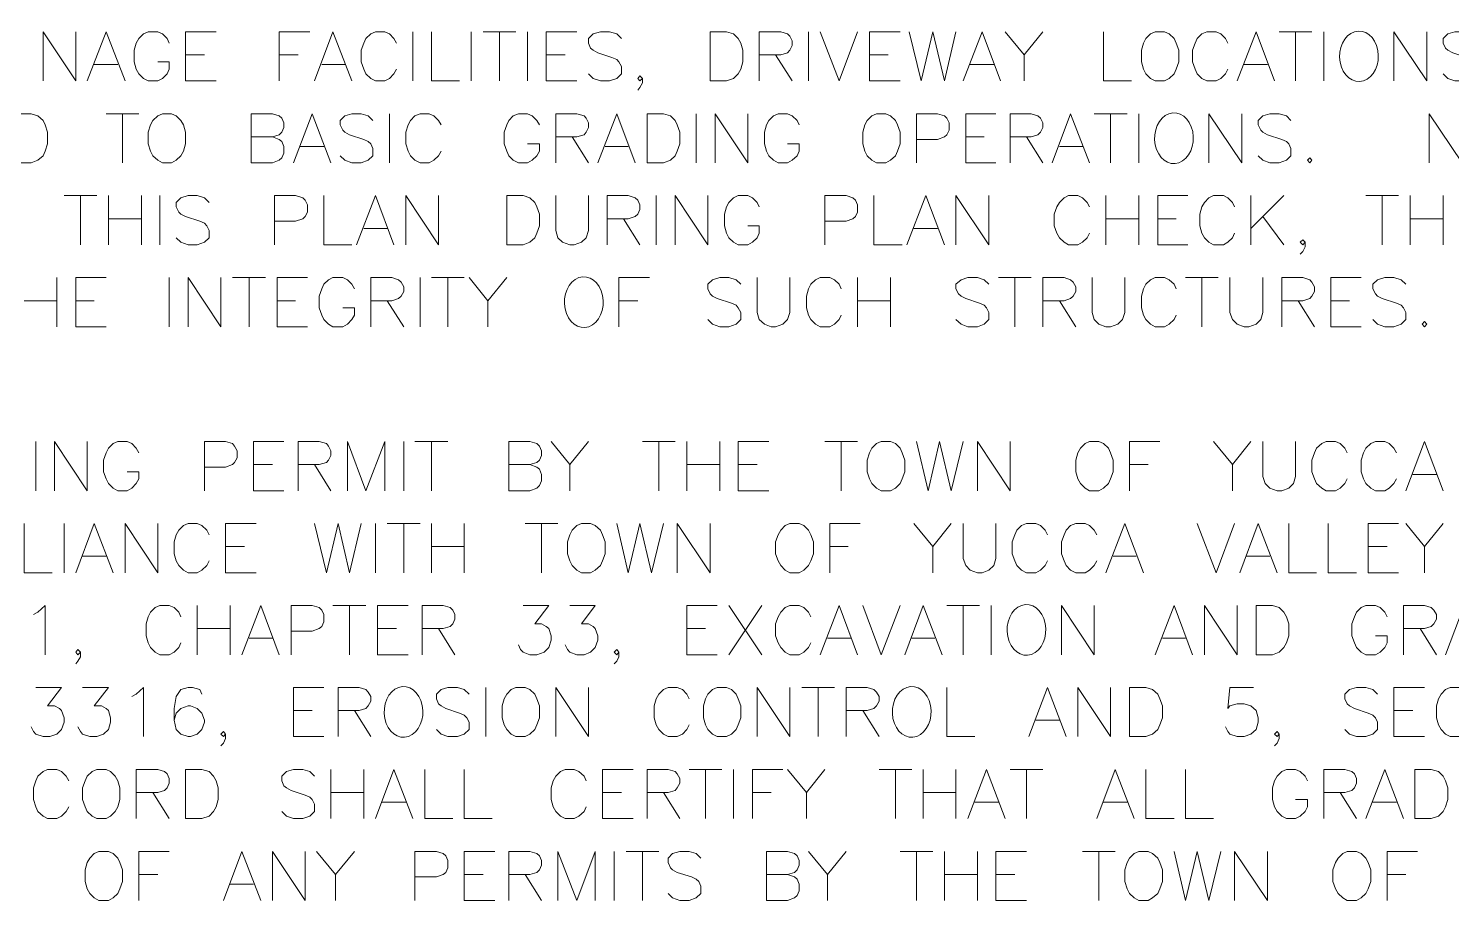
# Model space of a CAD drawing. Header units: millimetres. Extents: x -419 to 20046, y -14642 to 2638.
# Drawn here: x 29.864 to 32.18, y 5.61 to 7.028 of the extents above; entities that cross this region are included whole.
import ezdxf

# ---------------------------------------------------------------- set-up
doc = ezdxf.new("R2010")
doc.units = ezdxf.units.MM
doc.layers.add('PDF11_----TX03', color=7, linetype='Continuous')

msp = doc.modelspace()

# ---------------------------------------------------------------- linework, layer by layer
at = {"layer": 'PDF11_----TX03', "lineweight": 20}
for points in [[(29.8882, 6.9431), (29.8882, 7.0231), (29.9416, 6.9431), (29.9416, 7.0231)], [(29.9599, 6.9431), (29.9907, 7.0231), (30.0216, 6.9431)], [(30.0932, 7.0047), (30.0899, 7.0122), (30.0824, 7.0197), (30.0749, 7.0231), (30.0591, 7.0231), (30.0516, 7.0197), (30.0441, 7.0122), (30.0399, 7.0047), (30.0366, 6.9931), (30.0366, 6.9739), (30.0399, 6.9622), (30.0441, 6.9547), (30.0516, 6.9472), (30.0591, 6.9431), (30.0749, 6.9431), (30.0824, 6.9472), (30.0899, 6.9547), (30.0932, 6.9622), (30.0932, 6.9739), (30.0749, 6.9739)], [(30.1699, 6.9431), (30.1199, 6.9431), (30.1199, 7.0231), (30.1699, 7.0231)], [(30.2724, 6.9431), (30.2724, 7.0231), (30.3224, 7.0231)], [(30.3299, 6.9431), (30.3599, 7.0231), (30.3908, 6.9431)], [(30.4633, 7.0047), (30.4591, 7.0122), (30.4516, 7.0197), (30.4441, 7.0231), (30.4291, 7.0231), (30.4216, 7.0197), (30.4133, 7.0122), (30.4099, 7.0047), (30.4058, 6.9931), (30.4058, 6.9739), (30.4099, 6.9622), (30.4133, 6.9547), (30.4216, 6.9472), (30.4291, 6.9431), (30.4441, 6.9431), (30.4516, 6.9472), (30.4591, 6.9547), (30.4633, 6.9622)], [(30.4899, 7.0231), (30.4899, 6.9431)], [(30.5199, 7.0231), (30.5199, 6.9431), (30.5658, 6.9431)], [(30.5849, 7.0231), (30.5849, 6.9431)], [(30.6041, 7.0231), (30.6575, 7.0231)], [(30.6308, 7.0231), (30.6308, 6.9431)], [(30.6766, 7.0231), (30.6766, 6.9431)], [(30.7566, 6.9431), (30.7066, 6.9431), (30.7066, 7.0231), (30.7566, 7.0231)], [(30.8291, 7.0122), (30.8216, 7.0197), (30.81, 7.0231), (30.795, 7.0231), (30.7833, 7.0197), (30.7758, 7.0122), (30.7758, 7.0047), (30.7791, 6.9964), (30.7833, 6.9931), (30.7908, 6.9889), (30.8133, 6.9814), (30.8216, 6.9781), (30.825, 6.9739), (30.8291, 6.9664), (30.8291, 6.9547), (30.8216, 6.9472), (30.81, 6.9431), (30.795, 6.9431), (30.7833, 6.9472), (30.7758, 6.9547)], [(31.0533, 6.9431), (31.0533, 7.0231), (31.0883, 7.0231), (31.0992, 7.0197), (31.1033, 7.0156), (31.1067, 7.0081), (31.1067, 7.0006), (31.1033, 6.9931), (31.0992, 6.9889), (31.0883, 6.9856), (31.0533, 6.9856)], [(31.1333, 7.0231), (31.1333, 6.9431)], [(31.1525, 7.0231), (31.1833, 6.9431), (31.2133, 7.0231)], [(31.2825, 6.9431), (31.2325, 6.9431), (31.2325, 7.0231), (31.2825, 7.0231)], [(31.2975, 7.0231), (31.3167, 6.9431), (31.3358, 7.0231), (31.355, 6.9431), (31.3733, 7.0231)], [(31.385, 6.9431), (31.4158, 7.0231), (31.4458, 6.9431)], [(31.4533, 7.0231), (31.4842, 6.9856), (31.4842, 6.9431)], [(31.515, 7.0231), (31.4842, 6.9856)], [(31.6134, 7.0231), (31.6134, 6.9431), (31.6592, 6.9431)], [(31.8159, 7.0047), (31.8117, 7.0122), (31.8042, 7.0197), (31.7967, 7.0231), (31.7817, 7.0231), (31.7734, 7.0197), (31.7659, 7.0122), (31.7625, 7.0047), (31.7584, 6.9931), (31.7584, 6.9739), (31.7625, 6.9622), (31.7659, 6.9547), (31.7734, 6.9472), (31.7817, 6.9431), (31.7967, 6.9431), (31.8042, 6.9472), (31.8117, 6.9547), (31.8159, 6.9622)], [(31.8309, 6.9431), (31.8617, 7.0231), (31.8917, 6.9431)], [(31.8992, 7.0231), (31.9526, 7.0231)], [(31.9259, 7.0231), (31.9259, 6.9431)], [(31.9717, 7.0231), (31.9717, 6.9431)], [(32.0859, 6.9431), (32.0859, 7.0231), (32.1392, 6.9431), (32.1392, 7.0231)], [(32.2192, 7.0122), (32.2117, 7.0197), (32.2001, 7.0231), (32.1851, 7.0231), (32.1734, 7.0197), (32.1659, 7.0122), (32.1659, 7.0047), (32.1701, 6.9964), (32.1734, 6.9931), (32.1817, 6.9889), (32.2042, 6.9814), (32.2117, 6.9781), (32.2159, 6.9739), (32.2192, 6.9664), (32.2192, 6.9547), (32.2117, 6.9472), (32.2001, 6.9431), (32.1851, 6.9431), (32.1734, 6.9472), (32.1659, 6.9547)], [(29.9716, 6.9697), (30.0099, 6.9697)], [(30.1199, 6.9856), (30.1507, 6.9856)], [(30.2724, 6.9856), (30.3033, 6.9856)], [(30.3416, 6.9697), (30.3791, 6.9697)], [(30.7066, 6.9856), (30.7375, 6.9856)], [(31.08, 6.9856), (31.1067, 6.9431)], [(31.2325, 6.9856), (31.2633, 6.9856)], [(31.3967, 6.9697), (31.435, 6.9697)], [(31.8425, 6.9697), (31.8801, 6.9697)], [(30.8633, 6.9472), (30.8591, 6.9431), (30.8558, 6.9472), (30.8591, 6.9514), (30.8633, 6.9472), (30.8633, 6.9397), (30.8591, 6.9322), (30.8558, 6.9281)], [(29.9907, 6.8897), (30.0441, 6.8897)], [(30.0174, 6.8897), (30.0174, 6.8097)], [(30.2616, 6.8522), (30.2724, 6.848), (30.2766, 6.8447), (30.2799, 6.8364), (30.2799, 6.8255), (30.2766, 6.818), (30.2724, 6.8139), (30.2616, 6.8097), (30.2266, 6.8097), (30.2266, 6.8897), (30.2616, 6.8897), (30.2724, 6.8864), (30.2766, 6.8822), (30.2799, 6.8747), (30.2799, 6.8672), (30.2766, 6.8597), (30.2724, 6.8555), (30.2616, 6.8522), (30.2266, 6.8522)], [(30.2958, 6.8097), (30.3258, 6.8897), (30.3566, 6.8097)], [(30.4249, 6.8789), (30.4174, 6.8864), (30.4058, 6.8897), (30.3908, 6.8897), (30.3791, 6.8864), (30.3716, 6.8789), (30.3716, 6.8714), (30.3758, 6.863), (30.3791, 6.8597), (30.3866, 6.8555), (30.4099, 6.848), (30.4174, 6.8447), (30.4216, 6.8405), (30.4249, 6.833), (30.4249, 6.8214), (30.4174, 6.8139), (30.4058, 6.8097), (30.3908, 6.8097), (30.3791, 6.8139), (30.3716, 6.8214)], [(30.4516, 6.8897), (30.4516, 6.8097)], [(30.5358, 6.8714), (30.5316, 6.8789), (30.5241, 6.8864), (30.5166, 6.8897), (30.5016, 6.8897), (30.4933, 6.8864), (30.4858, 6.8789), (30.4824, 6.8714), (30.4783, 6.8597), (30.4783, 6.8405), (30.4824, 6.8289), (30.4858, 6.8214), (30.4933, 6.8139), (30.5016, 6.8097), (30.5166, 6.8097), (30.5241, 6.8139), (30.5316, 6.8214), (30.5358, 6.8289)], [(30.6958, 6.8714), (30.6916, 6.8789), (30.6841, 6.8864), (30.6766, 6.8897), (30.6616, 6.8897), (30.6533, 6.8864), (30.6458, 6.8789), (30.6425, 6.8714), (30.6383, 6.8597), (30.6383, 6.8405), (30.6425, 6.8289), (30.6458, 6.8214), (30.6533, 6.8139), (30.6616, 6.8097), (30.6766, 6.8097), (30.6841, 6.8139), (30.6916, 6.8214), (30.6958, 6.8289), (30.6958, 6.8405), (30.6766, 6.8405)], [(30.7225, 6.8097), (30.7225, 6.8897), (30.7566, 6.8897), (30.7683, 6.8864), (30.7716, 6.8822), (30.7758, 6.8747), (30.7758, 6.8672), (30.7716, 6.8597), (30.7683, 6.8555), (30.7566, 6.8522), (30.7225, 6.8522)], [(30.7908, 6.8097), (30.8216, 6.8897), (30.8516, 6.8097)], [(30.9508, 6.8897), (30.9508, 6.8097)], [(30.9816, 6.8097), (30.9816, 6.8897), (31.035, 6.8097), (31.035, 6.8897)], [(31.1183, 6.8714), (31.115, 6.8789), (31.1067, 6.8864), (31.0992, 6.8897), (31.0842, 6.8897), (31.0767, 6.8864), (31.0692, 6.8789), (31.065, 6.8714), (31.0617, 6.8597), (31.0617, 6.8405), (31.065, 6.8289), (31.0692, 6.8214), (31.0767, 6.8139), (31.0842, 6.8097), (31.0992, 6.8097), (31.1067, 6.8139), (31.115, 6.8214), (31.1183, 6.8289), (31.1183, 6.8405), (31.0992, 6.8405)], [(31.3092, 6.8097), (31.3092, 6.8897), (31.3433, 6.8897), (31.355, 6.8864), (31.3583, 6.8822), (31.3625, 6.8747), (31.3625, 6.863), (31.3583, 6.8555), (31.355, 6.8522), (31.3433, 6.848), (31.3092, 6.848)], [(31.4383, 6.8097), (31.3892, 6.8097), (31.3892, 6.8897), (31.4383, 6.8897)], [(31.4617, 6.8097), (31.4617, 6.8897), (31.4959, 6.8897), (31.5067, 6.8864), (31.5109, 6.8822), (31.515, 6.8747), (31.515, 6.8672), (31.5109, 6.8597), (31.5067, 6.8555), (31.4959, 6.8522), (31.4617, 6.8522)], [(31.53, 6.8097), (31.56, 6.8897), (31.5909, 6.8097)], [(31.5984, 6.8897), (31.6517, 6.8897)], [(31.625, 6.8897), (31.625, 6.8097)], [(31.6709, 6.8897), (31.6709, 6.8097)], [(31.785, 6.8097), (31.785, 6.8897), (31.8384, 6.8097), (31.8384, 6.8897)], [(31.9184, 6.8789), (31.9109, 6.8864), (31.8992, 6.8897), (31.8842, 6.8897), (31.8725, 6.8864), (31.865, 6.8789), (31.865, 6.8714), (31.8692, 6.863), (31.8725, 6.8597), (31.8801, 6.8555), (31.9034, 6.848), (31.9109, 6.8447), (31.9151, 6.8405), (31.9184, 6.833), (31.9184, 6.8214), (31.9109, 6.8139), (31.8992, 6.8097), (31.8842, 6.8097), (31.8725, 6.8139), (31.865, 6.8214)], [(32.1434, 6.8097), (32.1434, 6.8897), (32.1967, 6.8097), (32.1967, 6.8897)], [(30.3066, 6.8364), (30.3449, 6.8364)], [(30.7491, 6.8522), (30.7758, 6.8097)], [(30.8025, 6.8364), (30.84, 6.8364)], [(31.3892, 6.8522), (31.4192, 6.8522)], [(31.4884, 6.8522), (31.515, 6.8097)], [(31.5417, 6.8364), (31.5792, 6.8364)], [(29.9224, 6.7564), (29.9757, 6.7564)], [(29.9491, 6.7564), (29.9491, 6.6764)], [(29.9949, 6.7564), (29.9949, 6.6764)], [(30.0482, 6.7564), (30.0482, 6.6764)], [(30.0782, 6.7564), (30.0782, 6.6764)], [(30.1582, 6.7455), (30.1507, 6.753), (30.1391, 6.7564), (30.1241, 6.7564), (30.1124, 6.753), (30.1049, 6.7455), (30.1049, 6.738), (30.1091, 6.7297), (30.1124, 6.7264), (30.1199, 6.7222), (30.1432, 6.7147), (30.1507, 6.7114), (30.1549, 6.7072), (30.1582, 6.6997), (30.1582, 6.688), (30.1507, 6.6805), (30.1391, 6.6764), (30.1241, 6.6764), (30.1124, 6.6805), (30.1049, 6.688)], [(30.2649, 6.6764), (30.2649, 6.7564), (30.2991, 6.7564), (30.3108, 6.753), (30.3149, 6.7489), (30.3183, 6.7414), (30.3183, 6.7297), (30.3149, 6.7222), (30.3108, 6.7189), (30.2991, 6.7147), (30.2649, 6.7147)], [(30.3449, 6.7564), (30.3449, 6.6764), (30.3908, 6.6764)], [(30.3983, 6.6764), (30.4291, 6.7564), (30.4591, 6.6764)], [(30.4783, 6.6764), (30.4783, 6.7564), (30.5316, 6.6764), (30.5316, 6.7564)], [(30.7225, 6.7564), (30.7225, 6.6997), (30.7258, 6.688), (30.7333, 6.6805), (30.745, 6.6764), (30.7525, 6.6764), (30.7641, 6.6805), (30.7716, 6.688), (30.7758, 6.6997), (30.7758, 6.7564)], [(30.8058, 6.6764), (30.8058, 6.7564), (30.84, 6.7564), (30.8516, 6.753), (30.8558, 6.7489), (30.8591, 6.7414), (30.8591, 6.7339), (30.8558, 6.7264), (30.8516, 6.7222), (30.84, 6.7189), (30.8058, 6.7189)], [(30.8858, 6.7564), (30.8858, 6.6764)], [(30.9166, 6.6764), (30.9166, 6.7564), (30.97, 6.6764), (30.97, 6.7564)], [(31.0533, 6.738), (31.05, 6.7455), (31.0425, 6.753), (31.035, 6.7564), (31.0191, 6.7564), (31.0116, 6.753), (31.0041, 6.7455), (31, 6.738), (30.9966, 6.7264), (30.9966, 6.7072), (31, 6.6955), (31.0041, 6.688), (31.0116, 6.6805), (31.0191, 6.6764), (31.035, 6.6764), (31.0425, 6.6805), (31.05, 6.688), (31.0533, 6.6955), (31.0533, 6.7072), (31.035, 6.7072)], [(31.16, 6.6764), (31.16, 6.7564), (31.195, 6.7564), (31.2058, 6.753), (31.21, 6.7489), (31.2133, 6.7414), (31.2133, 6.7297), (31.21, 6.7222), (31.2058, 6.7189), (31.195, 6.7147), (31.16, 6.7147)], [(31.24, 6.7564), (31.24, 6.6764), (31.2858, 6.6764)], [(31.2933, 6.6764), (31.3242, 6.7564), (31.355, 6.6764)], [(31.3733, 6.6764), (31.3733, 6.7564), (31.4267, 6.6764), (31.4267, 6.7564)], [(31.5909, 6.738), (31.5867, 6.7455), (31.5792, 6.753), (31.5717, 6.7564), (31.5567, 6.7564), (31.5492, 6.753), (31.5417, 6.7455), (31.5375, 6.738), (31.5334, 6.7264), (31.5334, 6.7072), (31.5375, 6.6955), (31.5417, 6.688), (31.5492, 6.6805), (31.5567, 6.6764), (31.5717, 6.6764), (31.5792, 6.6805), (31.5867, 6.688), (31.5909, 6.6955)], [(31.6175, 6.7564), (31.6175, 6.6764)], [(31.6709, 6.7564), (31.6709, 6.6764)], [(31.7509, 6.6764), (31.7017, 6.6764), (31.7017, 6.7564), (31.7509, 6.7564)], [(31.8267, 6.738), (31.8234, 6.7455), (31.8159, 6.753), (31.8084, 6.7564), (31.7925, 6.7564), (31.785, 6.753), (31.7775, 6.7455), (31.7734, 6.738), (31.77, 6.7264), (31.77, 6.7072), (31.7734, 6.6955), (31.7775, 6.688), (31.785, 6.6805), (31.7925, 6.6764), (31.8084, 6.6764), (31.8159, 6.6805), (31.8234, 6.688), (31.8267, 6.6955)], [(31.8534, 6.7564), (31.8534, 6.6764)], [(31.9067, 6.7564), (31.8534, 6.703)], [(32.0401, 6.7564), (32.0934, 6.7564)], [(32.0667, 6.7564), (32.0667, 6.6764)], [(32.1126, 6.7564), (32.1126, 6.6764)], [(32.1659, 6.7564), (32.1659, 6.6764)], [(29.9949, 6.7189), (30.0482, 6.7189)], [(30.8325, 6.7189), (30.8591, 6.6764)], [(31.6175, 6.7189), (31.6709, 6.7189)], [(31.7017, 6.7189), (31.7317, 6.7189)], [(31.8725, 6.7222), (31.9067, 6.6764)], [(32.1126, 6.7189), (32.1659, 6.7189)], [(30.4099, 6.703), (30.4483, 6.703)], [(31.305, 6.703), (31.3433, 6.703)], [(31.9417, 6.6805), (31.9376, 6.6764), (31.9334, 6.6805), (31.9376, 6.6847), (31.9417, 6.6805), (31.9417, 6.673), (31.9376, 6.6655), (31.9334, 6.6614)], [(29.9107, 6.623), (29.9107, 6.543)], [(29.9907, 6.543), (29.9416, 6.543), (29.9416, 6.623), (29.9907, 6.623)], [(30.0932, 6.623), (30.0932, 6.543)], [(30.1241, 6.543), (30.1241, 6.623), (30.1774, 6.543), (30.1774, 6.623)], [(30.1966, 6.623), (30.2499, 6.623)], [(30.2233, 6.623), (30.2233, 6.543)], [(30.3183, 6.543), (30.2691, 6.543), (30.2691, 6.623), (30.3183, 6.623)], [(30.3949, 6.6047), (30.3908, 6.6122), (30.3833, 6.6197), (30.3758, 6.623), (30.3599, 6.623), (30.3524, 6.6197), (30.3449, 6.6122), (30.3416, 6.6047), (30.3374, 6.593), (30.3374, 6.5739), (30.3416, 6.5622), (30.3449, 6.5547), (30.3524, 6.5472), (30.3599, 6.543), (30.3758, 6.543), (30.3833, 6.5472), (30.3908, 6.5547), (30.3949, 6.5622), (30.3949, 6.5739), (30.3758, 6.5739)], [(30.4216, 6.543), (30.4216, 6.623), (30.4558, 6.623), (30.4666, 6.6197), (30.4708, 6.6155), (30.4749, 6.608), (30.4749, 6.6005), (30.4708, 6.593), (30.4666, 6.5889), (30.4558, 6.5855), (30.4216, 6.5855)], [(30.5016, 6.623), (30.5016, 6.543)], [(30.5199, 6.623), (30.5733, 6.623)], [(30.5466, 6.623), (30.5466, 6.543)], [(30.5816, 6.623), (30.6116, 6.5855), (30.6116, 6.543)], [(30.6425, 6.623), (30.6116, 6.5855)], [(30.825, 6.543), (30.825, 6.623), (30.875, 6.623)], [(31.0233, 6.6122), (31.0158, 6.6197), (31.0041, 6.623), (30.9891, 6.623), (30.9775, 6.6197), (30.97, 6.6122), (30.97, 6.6047), (30.9733, 6.5964), (30.9775, 6.593), (30.985, 6.5889), (31.0083, 6.5814), (31.0158, 6.578), (31.0191, 6.5739), (31.0233, 6.5664), (31.0233, 6.5547), (31.0158, 6.5472), (31.0041, 6.543), (30.9891, 6.543), (30.9775, 6.5472), (30.97, 6.5547)], [(31.05, 6.623), (31.05, 6.5664), (31.0533, 6.5547), (31.0617, 6.5472), (31.0725, 6.543), (31.08, 6.543), (31.0917, 6.5472), (31.0992, 6.5547), (31.1033, 6.5664), (31.1033, 6.623)], [(31.1867, 6.6047), (31.1833, 6.6122), (31.1758, 6.6197), (31.1683, 6.623), (31.1525, 6.623), (31.145, 6.6197), (31.1375, 6.6122), (31.1333, 6.6047), (31.13, 6.593), (31.13, 6.5739), (31.1333, 6.5622), (31.1375, 6.5547), (31.145, 6.5472), (31.1525, 6.543), (31.1683, 6.543), (31.1758, 6.5472), (31.1833, 6.5547), (31.1867, 6.5622)], [(31.2133, 6.623), (31.2133, 6.543)], [(31.2667, 6.623), (31.2667, 6.543)], [(31.4267, 6.6122), (31.4192, 6.6197), (31.4083, 6.623), (31.3925, 6.623), (31.3817, 6.6197), (31.3733, 6.6122), (31.3733, 6.6047), (31.3775, 6.5964), (31.3817, 6.593), (31.3892, 6.5889), (31.4117, 6.5814), (31.4192, 6.578), (31.4233, 6.5739), (31.4267, 6.5664), (31.4267, 6.5547), (31.4192, 6.5472), (31.4083, 6.543), (31.3925, 6.543), (31.3817, 6.5472), (31.3733, 6.5547)], [(31.4425, 6.623), (31.4959, 6.623)], [(31.4692, 6.623), (31.4692, 6.543)], [(31.515, 6.543), (31.515, 6.623), (31.5492, 6.623), (31.56, 6.6197), (31.5642, 6.6155), (31.5684, 6.608), (31.5684, 6.6005), (31.5642, 6.593), (31.56, 6.5889), (31.5492, 6.5855), (31.515, 6.5855)], [(31.595, 6.623), (31.595, 6.5664), (31.5984, 6.5547), (31.6059, 6.5472), (31.6175, 6.543), (31.625, 6.543), (31.6367, 6.5472), (31.6442, 6.5547), (31.6484, 6.5664), (31.6484, 6.623)], [(31.7317, 6.6047), (31.7284, 6.6122), (31.72, 6.6197), (31.7125, 6.623), (31.6975, 6.623), (31.69, 6.6197), (31.6825, 6.6122), (31.6784, 6.6047), (31.675, 6.593), (31.675, 6.5739), (31.6784, 6.5622), (31.6825, 6.5547), (31.69, 6.5472), (31.6975, 6.543), (31.7125, 6.543), (31.72, 6.5472), (31.7284, 6.5547), (31.7317, 6.5622)], [(31.7467, 6.623), (31.8, 6.623)], [(31.7734, 6.623), (31.7734, 6.543)], [(31.8192, 6.623), (31.8192, 6.5664), (31.8234, 6.5547), (31.8309, 6.5472), (31.8425, 6.543), (31.85, 6.543), (31.8617, 6.5472), (31.8692, 6.5547), (31.8725, 6.5664), (31.8725, 6.623)], [(31.9034, 6.543), (31.9034, 6.623), (31.9376, 6.623), (31.9492, 6.6197), (31.9526, 6.6155), (31.9567, 6.608), (31.9567, 6.6005), (31.9526, 6.593), (31.9492, 6.5889), (31.9376, 6.5855), (31.9034, 6.5855)], [(32.0326, 6.543), (31.9834, 6.543), (31.9834, 6.623), (32.0326, 6.623)], [(32.1051, 6.6122), (32.0976, 6.6197), (32.0859, 6.623), (32.0709, 6.623), (32.0592, 6.6197), (32.0517, 6.6122), (32.0517, 6.6047), (32.0559, 6.5964), (32.0592, 6.593), (32.0667, 6.5889), (32.0901, 6.5814), (32.0976, 6.578), (32.1017, 6.5739), (32.1051, 6.5664), (32.1051, 6.5547), (32.0976, 6.5472), (32.0859, 6.543), (32.0709, 6.543), (32.0592, 6.5472), (32.0517, 6.5547)], [(29.8574, 6.5855), (29.9107, 6.5855)], [(29.9416, 6.5855), (29.9716, 6.5855)], [(30.2691, 6.5855), (30.2991, 6.5855)], [(30.4483, 6.5855), (30.4749, 6.543)], [(30.825, 6.5855), (30.8558, 6.5855)], [(31.2133, 6.5855), (31.2667, 6.5855)], [(31.5417, 6.5855), (31.5684, 6.543)], [(31.9301, 6.5855), (31.9567, 6.543)], [(31.9834, 6.5855), (32.0134, 6.5855)], [(29.8766, 6.3563), (29.8766, 6.2763)], [(29.9066, 6.2763), (29.9066, 6.3563), (29.9599, 6.2763), (29.9599, 6.3563)], [(30.0441, 6.338), (30.0399, 6.3455), (30.0324, 6.353), (30.0249, 6.3563), (30.0099, 6.3563), (30.0024, 6.353), (29.9949, 6.3455), (29.9907, 6.338), (29.9866, 6.3263), (29.9866, 6.3072), (29.9907, 6.2955), (29.9949, 6.288), (30.0024, 6.2805), (30.0099, 6.2763), (30.0249, 6.2763), (30.0324, 6.2805), (30.0399, 6.288), (30.0441, 6.2955), (30.0441, 6.3072), (30.0249, 6.3072)], [(30.1507, 6.2763), (30.1507, 6.3563), (30.1849, 6.3563), (30.1966, 6.353), (30.1999, 6.3488), (30.2041, 6.3413), (30.2041, 6.3297), (30.1999, 6.3222), (30.1966, 6.3188), (30.1849, 6.3147), (30.1507, 6.3147)], [(30.2799, 6.2763), (30.2308, 6.2763), (30.2308, 6.3563), (30.2799, 6.3563)], [(30.3033, 6.2763), (30.3033, 6.3563), (30.3374, 6.3563), (30.3491, 6.353), (30.3524, 6.3488), (30.3566, 6.3413), (30.3566, 6.3338), (30.3524, 6.3263), (30.3491, 6.3222), (30.3374, 6.3188), (30.3033, 6.3188)], [(30.3833, 6.2763), (30.3833, 6.3563), (30.4133, 6.2763), (30.4441, 6.3563), (30.4441, 6.2763)], [(30.4749, 6.3563), (30.4749, 6.2763)], [(30.4933, 6.3563), (30.5466, 6.3563)], [(30.5199, 6.3563), (30.5199, 6.2763)], [(30.68, 6.3188), (30.6916, 6.3147), (30.6958, 6.3113), (30.6991, 6.303), (30.6991, 6.2922), (30.6958, 6.2847), (30.6916, 6.2805), (30.68, 6.2763), (30.6458, 6.2763), (30.6458, 6.3563), (30.68, 6.3563), (30.6916, 6.353), (30.6958, 6.3488), (30.6991, 6.3413), (30.6991, 6.3338), (30.6958, 6.3263), (30.6916, 6.3222), (30.68, 6.3188), (30.6458, 6.3188)], [(30.715, 6.3563), (30.745, 6.3188), (30.745, 6.2763)], [(30.7758, 6.3563), (30.745, 6.3188)], [(30.8633, 6.3563), (30.9166, 6.3563)], [(30.89, 6.3563), (30.89, 6.2763)], [(30.9358, 6.3563), (30.9358, 6.2763)], [(30.9891, 6.3563), (30.9891, 6.2763)], [(31.0692, 6.2763), (31.0191, 6.2763), (31.0191, 6.3563), (31.0692, 6.3563)], [(31.16, 6.3563), (31.2133, 6.3563)], [(31.1867, 6.3563), (31.1867, 6.2763)], [(31.3092, 6.3563), (31.3283, 6.2763), (31.3467, 6.3563), (31.3658, 6.2763), (31.385, 6.3563)], [(31.4083, 6.2763), (31.4083, 6.3563), (31.4617, 6.2763), (31.4617, 6.3563)], [(31.6559, 6.2763), (31.6559, 6.3563), (31.705, 6.3563)], [(31.7925, 6.3563), (31.8234, 6.3188), (31.8234, 6.2763)], [(31.8534, 6.3563), (31.8234, 6.3188)], [(31.8725, 6.3563), (31.8725, 6.2997), (31.8767, 6.288), (31.8842, 6.2805), (31.8959, 6.2763), (31.9034, 6.2763), (31.9151, 6.2805), (31.9226, 6.288), (31.9259, 6.2997), (31.9259, 6.3563)], [(32.0101, 6.338), (32.0059, 6.3455), (31.9984, 6.353), (31.9909, 6.3563), (31.9759, 6.3563), (31.9684, 6.353), (31.9601, 6.3455), (31.9567, 6.338), (31.9526, 6.3263), (31.9526, 6.3072), (31.9567, 6.2955), (31.9601, 6.288), (31.9684, 6.2805), (31.9759, 6.2763), (31.9909, 6.2763), (31.9984, 6.2805), (32.0059, 6.288), (32.0101, 6.2955)], [(32.0901, 6.338), (32.0859, 6.3455), (32.0784, 6.353), (32.0709, 6.3563), (32.0559, 6.3563), (32.0484, 6.353), (32.0401, 6.3455), (32.0367, 6.338), (32.0326, 6.3263), (32.0326, 6.3072), (32.0367, 6.2955), (32.0401, 6.288), (32.0484, 6.2805), (32.0559, 6.2763), (32.0709, 6.2763), (32.0784, 6.2805), (32.0859, 6.288), (32.0901, 6.2955)], [(32.1051, 6.2763), (32.1359, 6.3563), (32.1659, 6.2763)], [(30.2308, 6.3188), (30.2616, 6.3188)], [(30.3299, 6.3188), (30.3566, 6.2763)], [(30.9358, 6.3188), (30.9891, 6.3188)], [(31.0191, 6.3188), (31.05, 6.3188)], [(31.6559, 6.3188), (31.6859, 6.3188)], [(32.1167, 6.303), (32.1551, 6.303)], [(29.8574, 6.223), (29.8574, 6.143), (29.9032, 6.143)], [(29.9224, 6.223), (29.9224, 6.143)], [(29.9416, 6.143), (29.9716, 6.223), (30.0024, 6.143)], [(30.0216, 6.143), (30.0216, 6.223), (30.0749, 6.143), (30.0749, 6.223)], [(30.1582, 6.2047), (30.1549, 6.2122), (30.1466, 6.2197), (30.1391, 6.223), (30.1241, 6.223), (30.1166, 6.2197), (30.1091, 6.2122), (30.1049, 6.2047), (30.1016, 6.193), (30.1016, 6.1738), (30.1049, 6.1622), (30.1091, 6.1547), (30.1166, 6.1472), (30.1241, 6.143), (30.1391, 6.143), (30.1466, 6.1472), (30.1549, 6.1547), (30.1582, 6.1622)], [(30.2349, 6.143), (30.1849, 6.143), (30.1849, 6.223), (30.2349, 6.223)], [(30.3299, 6.223), (30.3491, 6.143), (30.3683, 6.223), (30.3866, 6.143), (30.4058, 6.223)], [(30.4291, 6.223), (30.4291, 6.143)], [(30.4483, 6.223), (30.5016, 6.223)], [(30.4749, 6.223), (30.4749, 6.143)], [(30.5199, 6.223), (30.5199, 6.143)], [(30.5733, 6.223), (30.5733, 6.143)], [(30.6725, 6.223), (30.7258, 6.223)], [(30.6991, 6.223), (30.6991, 6.143)], [(30.8216, 6.223), (30.84, 6.143), (30.8591, 6.223), (30.8783, 6.143), (30.8975, 6.223)], [(30.92, 6.143), (30.92, 6.223), (30.9733, 6.143), (30.9733, 6.223)], [(31.1683, 6.143), (31.1683, 6.223), (31.2175, 6.223)], [(31.305, 6.223), (31.3358, 6.1855), (31.3358, 6.143)], [(31.3658, 6.223), (31.3358, 6.1855)], [(31.385, 6.223), (31.385, 6.1663), (31.3892, 6.1547), (31.3967, 6.1472), (31.4083, 6.143), (31.4158, 6.143), (31.4267, 6.1472), (31.435, 6.1547), (31.4383, 6.1663), (31.4383, 6.223)], [(31.5225, 6.2047), (31.5184, 6.2122), (31.5109, 6.2197), (31.5034, 6.223), (31.4884, 6.223), (31.48, 6.2197), (31.4725, 6.2122), (31.4692, 6.2047), (31.465, 6.193), (31.465, 6.1738), (31.4692, 6.1622), (31.4725, 6.1547), (31.48, 6.1472), (31.4884, 6.143), (31.5034, 6.143), (31.5109, 6.1472), (31.5184, 6.1547), (31.5225, 6.1622)], [(31.6025, 6.2047), (31.5984, 6.2122), (31.5909, 6.2197), (31.5834, 6.223), (31.5684, 6.223), (31.56, 6.2197), (31.5525, 6.2122), (31.5492, 6.2047), (31.545, 6.193), (31.545, 6.1738), (31.5492, 6.1622), (31.5525, 6.1547), (31.56, 6.1472), (31.5684, 6.143), (31.5834, 6.143), (31.5909, 6.1472), (31.5984, 6.1547), (31.6025, 6.1622)], [(31.6175, 6.143), (31.6484, 6.223), (31.6784, 6.143)], [(31.7659, 6.223), (31.7967, 6.143), (31.8267, 6.223)], [(31.835, 6.143), (31.865, 6.223), (31.8959, 6.143)], [(31.9151, 6.223), (31.9151, 6.143), (31.9601, 6.143)], [(31.9792, 6.223), (31.9792, 6.143), (32.0251, 6.143)], [(32.0934, 6.143), (32.0442, 6.143), (32.0442, 6.223), (32.0934, 6.223)], [(32.1051, 6.223), (32.1359, 6.1855), (32.1359, 6.143)], [(32.1659, 6.223), (32.1359, 6.1855)], [(30.1849, 6.1855), (30.2158, 6.1855)], [(30.5199, 6.1855), (30.5733, 6.1855)], [(31.1683, 6.1855), (31.1983, 6.1855)], [(32.0442, 6.1855), (32.0751, 6.1855)], [(29.9524, 6.1697), (29.9907, 6.1697)], [(31.6292, 6.1697), (31.6667, 6.1697)], [(31.8459, 6.1697), (31.8842, 6.1697)], [(29.8724, 6.0747), (29.8799, 6.0788), (29.8916, 6.0897), (29.8916, 6.0096)], [(30.1124, 6.0713), (30.1091, 6.0788), (30.1016, 6.0863), (30.0932, 6.0897), (30.0782, 6.0897), (30.0707, 6.0863), (30.0632, 6.0788), (30.0591, 6.0713), (30.0557, 6.0597), (30.0557, 6.0405), (30.0591, 6.0288), (30.0632, 6.0213), (30.0707, 6.0138), (30.0782, 6.0096), (30.0932, 6.0096), (30.1016, 6.0138), (30.1091, 6.0213), (30.1124, 6.0288)], [(30.1391, 6.0897), (30.1391, 6.0096)], [(30.1924, 6.0897), (30.1924, 6.0096)], [(30.2116, 6.0096), (30.2424, 6.0897), (30.2724, 6.0096)], [(30.2916, 6.0096), (30.2916, 6.0897), (30.3258, 6.0897), (30.3374, 6.0863), (30.3416, 6.0822), (30.3449, 6.0747), (30.3449, 6.063), (30.3416, 6.0555), (30.3374, 6.0522), (30.3258, 6.048), (30.2916, 6.048)], [(30.3599, 6.0897), (30.4133, 6.0897)], [(30.3866, 6.0897), (30.3866, 6.0096)], [(30.4824, 6.0096), (30.4324, 6.0096), (30.4324, 6.0897), (30.4824, 6.0897)], [(30.5049, 6.0096), (30.5049, 6.0897), (30.5391, 6.0897), (30.5508, 6.0863), (30.5549, 6.0822), (30.5583, 6.0747), (30.5583, 6.0672), (30.5549, 6.0597), (30.5508, 6.0555), (30.5391, 6.0522), (30.5049, 6.0522)], [(30.6691, 6.0897), (30.7108, 6.0897), (30.6883, 6.0597), (30.6991, 6.0597), (30.7066, 6.0555), (30.7108, 6.0522), (30.715, 6.0405), (30.715, 6.033), (30.7108, 6.0213), (30.7033, 6.0138), (30.6916, 6.0096), (30.68, 6.0096), (30.6691, 6.0138), (30.665, 6.018), (30.6616, 6.0255)], [(30.745, 6.0897), (30.7866, 6.0897), (30.7641, 6.0597), (30.7758, 6.0597), (30.7833, 6.0555), (30.7866, 6.0522), (30.7908, 6.0405), (30.7908, 6.033), (30.7866, 6.0213), (30.7791, 6.0138), (30.7683, 6.0096), (30.7566, 6.0096), (30.745, 6.0138), (30.7416, 6.018), (30.7375, 6.0255)], [(30.985, 6.0096), (30.9358, 6.0096), (30.9358, 6.0897), (30.985, 6.0897)], [(31.0041, 6.0897), (31.0575, 6.0096)], [(31.0575, 6.0897), (31.0041, 6.0096)], [(31.1375, 6.0713), (31.1333, 6.0788), (31.1258, 6.0863), (31.1183, 6.0897), (31.1033, 6.0897), (31.0958, 6.0863), (31.0883, 6.0788), (31.0842, 6.0713), (31.08, 6.0597), (31.08, 6.0405), (31.0842, 6.0288), (31.0883, 6.0213), (31.0958, 6.0138), (31.1033, 6.0096), (31.1183, 6.0096), (31.1258, 6.0138), (31.1333, 6.0213), (31.1375, 6.0288)], [(31.1525, 6.0096), (31.1833, 6.0897), (31.2133, 6.0096)], [(31.2217, 6.0897), (31.2517, 6.0096), (31.2825, 6.0897)], [(31.29, 6.0096), (31.32, 6.0897), (31.3508, 6.0096)], [(31.3583, 6.0897), (31.4117, 6.0897)], [(31.385, 6.0897), (31.385, 6.0096)], [(31.4308, 6.0897), (31.4308, 6.0096)], [(31.545, 6.0096), (31.545, 6.0897), (31.5984, 6.0096), (31.5984, 6.0897)], [(31.6975, 6.0096), (31.7284, 6.0897), (31.7584, 6.0096)], [(31.7775, 6.0096), (31.7775, 6.0897), (31.8309, 6.0096), (31.8309, 6.0897)], [(32.0751, 6.0713), (32.0709, 6.0788), (32.0634, 6.0863), (32.0559, 6.0897), (32.0401, 6.0897), (32.0326, 6.0863), (32.0251, 6.0788), (32.0217, 6.0713), (32.0176, 6.0597), (32.0176, 6.0405), (32.0217, 6.0288), (32.0251, 6.0213), (32.0326, 6.0138), (32.0401, 6.0096), (32.0559, 6.0096), (32.0634, 6.0138), (32.0709, 6.0213), (32.0751, 6.0288), (32.0751, 6.0405), (32.0559, 6.0405)], [(32.1017, 6.0096), (32.1017, 6.0897), (32.1359, 6.0897), (32.1467, 6.0863), (32.1509, 6.0822), (32.1551, 6.0747), (32.1551, 6.0672), (32.1509, 6.0597), (32.1467, 6.0555), (32.1359, 6.0522), (32.1017, 6.0522)], [(32.1701, 6.0096), (32.2001, 6.0897), (32.2309, 6.0096)], [(30.1391, 6.0522), (30.1924, 6.0522)], [(30.4324, 6.0522), (30.4633, 6.0522)], [(30.5316, 6.0522), (30.5583, 6.0096)], [(30.9358, 6.0522), (30.9658, 6.0522)], [(32.1284, 6.0522), (32.1551, 6.0096)], [(30.2233, 6.0363), (30.2616, 6.0363)], [(31.1642, 6.0363), (31.2025, 6.0363)], [(31.3017, 6.0363), (31.3392, 6.0363)], [(31.7092, 6.0363), (31.7467, 6.0363)], [(29.9491, 6.0138), (29.9449, 6.0096), (29.9416, 6.0138), (29.9449, 6.018), (29.9491, 6.0138), (29.9491, 6.0063), (29.9449, 5.9988), (29.9416, 5.9946)], [(30.825, 6.0138), (30.8216, 6.0096), (30.8175, 6.0138), (30.8216, 6.018), (30.825, 6.0138), (30.825, 6.0063), (30.8216, 5.9988), (30.8175, 5.9946)], [(29.8766, 5.9563), (29.9182, 5.9563), (29.8957, 5.9263), (29.9066, 5.9263), (29.9149, 5.9221), (29.9182, 5.9188), (29.9224, 5.9071), (29.9224, 5.8996), (29.9182, 5.888), (29.9107, 5.8805), (29.8991, 5.8763), (29.8882, 5.8763), (29.8766, 5.8805), (29.8724, 5.8846), (29.8691, 5.8921)], [(29.9524, 5.9563), (29.9949, 5.9563), (29.9716, 5.9263), (29.9832, 5.9263), (29.9907, 5.9221), (29.9949, 5.9188), (29.9982, 5.9071), (29.9982, 5.8996), (29.9949, 5.888), (29.9866, 5.8805), (29.9757, 5.8763), (29.9641, 5.8763), (29.9524, 5.8805), (29.9491, 5.8846), (29.9449, 5.8921)], [(30.0324, 5.9413), (30.0399, 5.9455), (30.0516, 5.9563), (30.0516, 5.8763)], [(30.1466, 5.9455), (30.1432, 5.953), (30.1316, 5.9563), (30.1241, 5.9563), (30.1124, 5.953), (30.1049, 5.9413), (30.1016, 5.9221), (30.1016, 5.903), (30.1049, 5.888), (30.1124, 5.8805), (30.1241, 5.8763), (30.1282, 5.8763), (30.1391, 5.8805), (30.1466, 5.888), (30.1507, 5.8996), (30.1507, 5.903), (30.1466, 5.9146), (30.1391, 5.9221), (30.1282, 5.9263), (30.1241, 5.9263), (30.1124, 5.9221), (30.1049, 5.9146), (30.1016, 5.903)], [(30.3449, 5.8763), (30.2958, 5.8763), (30.2958, 5.9563), (30.3449, 5.9563)], [(30.3683, 5.8763), (30.3683, 5.9563), (30.4024, 5.9563), (30.4133, 5.953), (30.4174, 5.9488), (30.4216, 5.9413), (30.4216, 5.9338), (30.4174, 5.9263), (30.4133, 5.9221), (30.4024, 5.9188), (30.3683, 5.9188)], [(30.5816, 5.9455), (30.5733, 5.953), (30.5624, 5.9563), (30.5466, 5.9563), (30.5358, 5.953), (30.5283, 5.9455), (30.5283, 5.938), (30.5316, 5.9296), (30.5358, 5.9263), (30.5433, 5.9221), (30.5658, 5.9146), (30.5733, 5.9113), (30.5774, 5.9071), (30.5816, 5.8996), (30.5816, 5.888), (30.5733, 5.8805), (30.5624, 5.8763), (30.5466, 5.8763), (30.5358, 5.8805), (30.5283, 5.888)], [(30.6083, 5.9563), (30.6083, 5.8763)], [(30.7225, 5.8763), (30.7225, 5.9563), (30.7758, 5.8763), (30.7758, 5.9563)], [(30.9391, 5.938), (30.9358, 5.9455), (30.9283, 5.953), (30.92, 5.9563), (30.905, 5.9563), (30.8975, 5.953), (30.89, 5.9455), (30.8858, 5.938), (30.8825, 5.9263), (30.8825, 5.9071), (30.8858, 5.8955), (30.89, 5.888), (30.8975, 5.8805), (30.905, 5.8763), (30.92, 5.8763), (30.9283, 5.8805), (30.9358, 5.888), (30.9391, 5.8955)], [(31.05, 5.8763), (31.05, 5.9563), (31.1033, 5.8763), (31.1033, 5.9563)], [(31.1225, 5.9563), (31.1758, 5.9563)], [(31.1492, 5.9563), (31.1492, 5.8763)], [(31.195, 5.8763), (31.195, 5.9563), (31.2292, 5.9563), (31.24, 5.953), (31.2442, 5.9488), (31.2483, 5.9413), (31.2483, 5.9338), (31.2442, 5.9263), (31.24, 5.9221), (31.2292, 5.9188), (31.195, 5.9188)], [(31.3583, 5.9563), (31.3583, 5.8763), (31.4042, 5.8763)], [(31.4917, 5.8763), (31.5225, 5.9563), (31.5525, 5.8763)], [(31.5717, 5.8763), (31.5717, 5.9563), (31.625, 5.8763), (31.625, 5.9563)], [(31.8575, 5.9563), (31.8192, 5.9563), (31.8159, 5.9221), (31.8192, 5.9263), (31.8309, 5.9296), (31.8425, 5.9296), (31.8534, 5.9263), (31.8617, 5.9188), (31.865, 5.9071), (31.865, 5.8996), (31.8617, 5.888), (31.8534, 5.8805), (31.8425, 5.8763), (31.8309, 5.8763), (31.8192, 5.8805), (31.8159, 5.8846), (31.8117, 5.8921)], [(32.0592, 5.9455), (32.0517, 5.953), (32.0401, 5.9563), (32.0251, 5.9563), (32.0134, 5.953), (32.0059, 5.9455), (32.0059, 5.938), (32.0101, 5.9296), (32.0134, 5.9263), (32.0217, 5.9221), (32.0442, 5.9146), (32.0517, 5.9113), (32.0559, 5.9071), (32.0592, 5.8996), (32.0592, 5.888), (32.0517, 5.8805), (32.0401, 5.8763), (32.0251, 5.8763), (32.0134, 5.8805), (32.0059, 5.888)], [(32.1359, 5.8763), (32.0859, 5.8763), (32.0859, 5.9563), (32.1359, 5.9563)], [(32.2117, 5.938), (32.2084, 5.9455), (32.2001, 5.953), (32.1926, 5.9563), (32.1776, 5.9563), (32.1701, 5.953), (32.1626, 5.9455), (32.1584, 5.938), (32.1551, 5.9263), (32.1551, 5.9071), (32.1584, 5.8955), (32.1626, 5.888), (32.1701, 5.8805), (32.1776, 5.8763), (32.1926, 5.8763), (32.2001, 5.8805), (32.2084, 5.888), (32.2117, 5.8955)], [(30.2958, 5.9188), (30.3258, 5.9188)], [(30.3949, 5.9188), (30.4216, 5.8763)], [(31.2217, 5.9188), (31.2483, 5.8763)], [(32.0859, 5.9188), (32.1167, 5.9188)], [(30.1849, 5.8805), (30.1816, 5.8763), (30.1774, 5.8805), (30.1816, 5.8846), (30.1849, 5.8805), (30.1849, 5.873), (30.1816, 5.8655), (30.1774, 5.8613)], [(31.5034, 5.903), (31.5417, 5.903)], [(31.8992, 5.8805), (31.8959, 5.8763), (31.8917, 5.8805), (31.8959, 5.8846), (31.8992, 5.8805), (31.8992, 5.873), (31.8959, 5.8655), (31.8917, 5.8613)], [(29.9299, 5.8046), (29.9257, 5.8121), (29.9182, 5.8196), (29.9107, 5.823), (29.8957, 5.823), (29.8882, 5.8196), (29.8799, 5.8121), (29.8766, 5.8046), (29.8724, 5.793), (29.8724, 5.7738), (29.8766, 5.7621), (29.8799, 5.7546), (29.8882, 5.7471), (29.8957, 5.743), (29.9107, 5.743), (29.9182, 5.7471), (29.9257, 5.7546), (29.9299, 5.7621)], [(30.0399, 5.743), (30.0399, 5.823), (30.0749, 5.823), (30.0857, 5.8196), (30.0899, 5.8155), (30.0932, 5.808), (30.0932, 5.8005), (30.0899, 5.793), (30.0857, 5.7888), (30.0749, 5.7855), (30.0399, 5.7855)], [(30.3299, 5.8121), (30.3224, 5.8196), (30.3108, 5.823), (30.2958, 5.823), (30.2841, 5.8196), (30.2766, 5.8121), (30.2766, 5.8046), (30.2799, 5.7963), (30.2841, 5.793), (30.2916, 5.7888), (30.3149, 5.7813), (30.3224, 5.778), (30.3258, 5.7738), (30.3299, 5.7663), (30.3299, 5.7546), (30.3224, 5.7471), (30.3108, 5.743), (30.2958, 5.743), (30.2841, 5.7471), (30.2766, 5.7546)], [(30.3566, 5.823), (30.3566, 5.743)], [(30.4099, 5.823), (30.4099, 5.743)], [(30.4291, 5.743), (30.4591, 5.823), (30.4899, 5.743)], [(30.5091, 5.823), (30.5091, 5.743), (30.5549, 5.743)], [(30.5733, 5.823), (30.5733, 5.743), (30.6191, 5.743)], [(30.7716, 5.8046), (30.7683, 5.8121), (30.76, 5.8196), (30.7525, 5.823), (30.7375, 5.823), (30.73, 5.8196), (30.7225, 5.8121), (30.7183, 5.8046), (30.715, 5.793), (30.715, 5.7738), (30.7183, 5.7621), (30.7225, 5.7546), (30.73, 5.7471), (30.7375, 5.743), (30.7525, 5.743), (30.76, 5.7471), (30.7683, 5.7546), (30.7716, 5.7621)], [(30.8483, 5.743), (30.7983, 5.743), (30.7983, 5.823), (30.8483, 5.823)], [(30.8708, 5.743), (30.8708, 5.823), (30.905, 5.823), (30.9166, 5.8196), (30.92, 5.8155), (30.9241, 5.808), (30.9241, 5.8005), (30.92, 5.793), (30.9166, 5.7888), (30.905, 5.7855), (30.8708, 5.7855)], [(30.9391, 5.823), (30.9925, 5.823)], [(30.9658, 5.823), (30.9658, 5.743)], [(31.0116, 5.823), (31.0116, 5.743)], [(31.0425, 5.743), (31.0425, 5.823), (31.0917, 5.823)], [(31.0992, 5.823), (31.13, 5.7855), (31.13, 5.743)], [(31.16, 5.823), (31.13, 5.7855)], [(31.2483, 5.823), (31.3017, 5.823)], [(31.275, 5.823), (31.275, 5.743)], [(31.32, 5.823), (31.32, 5.743)], [(31.3733, 5.823), (31.3733, 5.743)], [(31.3925, 5.743), (31.4233, 5.823), (31.4533, 5.743)], [(31.4617, 5.823), (31.515, 5.823)], [(31.4884, 5.823), (31.4884, 5.743)], [(31.6025, 5.743), (31.6325, 5.823), (31.6634, 5.743)], [(31.6825, 5.823), (31.6825, 5.743), (31.7284, 5.743)], [(31.7467, 5.823), (31.7467, 5.743), (31.7925, 5.743)], [(31.9451, 5.8046), (31.9417, 5.8121), (31.9334, 5.8196), (31.9259, 5.823), (31.9109, 5.823), (31.9034, 5.8196), (31.8959, 5.8121), (31.8917, 5.8046), (31.8884, 5.793), (31.8884, 5.7738), (31.8917, 5.7621), (31.8959, 5.7546), (31.9034, 5.7471), (31.9109, 5.743), (31.9259, 5.743), (31.9334, 5.7471), (31.9417, 5.7546), (31.9451, 5.7621), (31.9451, 5.7738), (31.9259, 5.7738)], [(31.9717, 5.743), (31.9717, 5.823), (32.0059, 5.823), (32.0176, 5.8196), (32.0217, 5.8155), (32.0251, 5.808), (32.0251, 5.8005), (32.0217, 5.793), (32.0176, 5.7888), (32.0059, 5.7855), (31.9717, 5.7855)], [(32.0401, 5.743), (32.0709, 5.823), (32.1017, 5.743)], [(30.0666, 5.7855), (30.0932, 5.743)], [(30.3566, 5.7855), (30.4099, 5.7855)], [(30.4399, 5.7696), (30.4783, 5.7696)], [(30.7983, 5.7855), (30.8291, 5.7855)], [(30.8975, 5.7855), (30.9241, 5.743)], [(31.0425, 5.7855), (31.0725, 5.7855)], [(31.32, 5.7855), (31.3733, 5.7855)], [(31.4042, 5.7696), (31.4425, 5.7696)], [(31.6134, 5.7696), (31.6517, 5.7696)], [(31.9984, 5.7855), (32.0251, 5.743)], [(32.0517, 5.7696), (32.0901, 5.7696)], [(30.0441, 5.6096), (30.0441, 5.6896), (30.0932, 5.6896)], [(30.1816, 5.6096), (30.2116, 5.6896), (30.2424, 5.6096)], [(30.2616, 5.6096), (30.2616, 5.6896), (30.3149, 5.6096), (30.3149, 5.6896)], [(30.3333, 5.6896), (30.3641, 5.6521), (30.3641, 5.6096)], [(30.3949, 5.6896), (30.3641, 5.6521)], [(30.4933, 5.6096), (30.4933, 5.6896), (30.5283, 5.6896), (30.5391, 5.6863), (30.5433, 5.6821), (30.5466, 5.6746), (30.5466, 5.663), (30.5433, 5.6555), (30.5391, 5.6521), (30.5283, 5.648), (30.4933, 5.648)], [(30.6233, 5.6096), (30.5733, 5.6096), (30.5733, 5.6896), (30.6233, 5.6896)], [(30.6458, 5.6096), (30.6458, 5.6896), (30.68, 5.6896), (30.6916, 5.6863), (30.6958, 5.6821), (30.6991, 5.6746), (30.6991, 5.6671), (30.6958, 5.6596), (30.6916, 5.6555), (30.68, 5.6521), (30.6458, 5.6521)], [(30.7258, 5.6096), (30.7258, 5.6896), (30.7566, 5.6096), (30.7866, 5.6896), (30.7866, 5.6096)], [(30.8175, 5.6896), (30.8175, 5.6096)], [(30.8366, 5.6896), (30.89, 5.6896)], [(30.8633, 5.6896), (30.8633, 5.6096)], [(30.9583, 5.6788), (30.9508, 5.6863), (30.9391, 5.6896), (30.9241, 5.6896), (30.9125, 5.6863), (30.905, 5.6788), (30.905, 5.6713), (30.9091, 5.663), (30.9125, 5.6596), (30.92, 5.6555), (30.9433, 5.648), (30.9508, 5.6446), (30.955, 5.6405), (30.9583, 5.633), (30.9583, 5.6213), (30.9508, 5.6138), (30.9391, 5.6096), (30.9241, 5.6096), (30.9125, 5.6138), (30.905, 5.6213)], [(31.0992, 5.6521), (31.1108, 5.648), (31.115, 5.6446), (31.1183, 5.6363), (31.1183, 5.6255), (31.115, 5.6179), (31.1108, 5.6138), (31.0992, 5.6096), (31.065, 5.6096), (31.065, 5.6896), (31.0992, 5.6896), (31.1108, 5.6863), (31.115, 5.6821), (31.1183, 5.6746), (31.1183, 5.6671), (31.115, 5.6596), (31.1108, 5.6555), (31.0992, 5.6521), (31.065, 5.6521)], [(31.1333, 5.6896), (31.1642, 5.6521), (31.1642, 5.6096)], [(31.195, 5.6896), (31.1642, 5.6521)], [(31.2825, 5.6896), (31.3358, 5.6896)], [(31.3092, 5.6896), (31.3092, 5.6096)], [(31.355, 5.6896), (31.355, 5.6096)], [(31.4083, 5.6896), (31.4083, 5.6096)], [(31.4884, 5.6096), (31.4383, 5.6096), (31.4383, 5.6896), (31.4884, 5.6896)], [(31.5792, 5.6896), (31.6325, 5.6896)], [(31.6059, 5.6896), (31.6059, 5.6096)], [(31.7284, 5.6896), (31.7467, 5.6096), (31.7659, 5.6896), (31.785, 5.6096), (31.8042, 5.6896)], [(31.8267, 5.6096), (31.8267, 5.6896), (31.8801, 5.6096), (31.8801, 5.6896)], [(32.0751, 5.6096), (32.0751, 5.6896), (32.1242, 5.6896)], [(30.0441, 5.6521), (30.0749, 5.6521)], [(30.5733, 5.6521), (30.6041, 5.6521)], [(30.6725, 5.6521), (30.6991, 5.6096)], [(31.355, 5.6521), (31.4083, 5.6521)], [(31.4383, 5.6521), (31.4692, 5.6521)], [(32.0751, 5.6521), (32.1051, 5.6521)], [(30.1924, 5.6363), (30.2308, 5.6363)]]:
    msp.add_lwpolyline(points, dxfattribs=at)
for points in [[(30.9733, 6.9431), (30.9733, 7.0231), (31, 7.0231), (31.0116, 7.0197), (31.0191, 7.0122), (31.0233, 7.0047), (31.0266, 6.9931), (31.0266, 6.9739), (31.0233, 6.9622), (31.0191, 6.9547), (31.0116, 6.9472), (31, 6.9431)], [(31.6975, 7.0231), (31.69, 7.0197), (31.6825, 7.0122), (31.6784, 7.0047), (31.675, 6.9931), (31.675, 6.9739), (31.6784, 6.9622), (31.6825, 6.9547), (31.69, 6.9472), (31.6975, 6.9431), (31.7125, 6.9431), (31.72, 6.9472), (31.7284, 6.9547), (31.7317, 6.9622), (31.7359, 6.9739), (31.7359, 6.9931), (31.7317, 7.0047), (31.7284, 7.0122), (31.72, 7.0197), (31.7125, 7.0231)], [(29.8424, 6.8097), (29.8424, 6.8897), (29.8691, 6.8897), (29.8799, 6.8864), (29.8882, 6.8789), (29.8916, 6.8714), (29.8957, 6.8597), (29.8957, 6.8405), (29.8916, 6.8289), (29.8882, 6.8214), (29.8799, 6.8139), (29.8691, 6.8097)], [(30.0824, 6.8897), (30.0749, 6.8864), (30.0666, 6.8789), (30.0632, 6.8714), (30.0591, 6.8597), (30.0591, 6.8405), (30.0632, 6.8289), (30.0666, 6.8214), (30.0749, 6.8139), (30.0824, 6.8097), (30.0974, 6.8097), (30.1049, 6.8139), (30.1124, 6.8214), (30.1166, 6.8289), (30.1199, 6.8405), (30.1199, 6.8597), (30.1166, 6.8714), (30.1124, 6.8789), (30.1049, 6.8864), (30.0974, 6.8897)], [(30.8708, 6.8097), (30.8708, 6.8897), (30.8975, 6.8897), (30.9091, 6.8864), (30.9166, 6.8789), (30.92, 6.8714), (30.9241, 6.8597), (30.9241, 6.8405), (30.92, 6.8289), (30.9166, 6.8214), (30.9091, 6.8139), (30.8975, 6.8097)], [(31.2442, 6.8897), (31.2367, 6.8864), (31.2292, 6.8789), (31.225, 6.8714), (31.2217, 6.8597), (31.2217, 6.8405), (31.225, 6.8289), (31.2292, 6.8214), (31.2367, 6.8139), (31.2442, 6.8097), (31.2592, 6.8097), (31.2667, 6.8139), (31.275, 6.8214), (31.2783, 6.8289), (31.2825, 6.8405), (31.2825, 6.8597), (31.2783, 6.8714), (31.275, 6.8789), (31.2667, 6.8864), (31.2592, 6.8897)], [(31.9492, 6.818), (31.9451, 6.8139), (31.9492, 6.8097), (31.9526, 6.8139)], [(30.6425, 6.6764), (30.6425, 6.7564), (30.6691, 6.7564), (30.68, 6.753), (30.6883, 6.7455), (30.6916, 6.738), (30.6958, 6.7264), (30.6958, 6.7072), (30.6916, 6.6955), (30.6883, 6.688), (30.68, 6.6805), (30.6691, 6.6764)], [(32.1359, 6.5514), (32.1317, 6.5472), (32.1359, 6.543), (32.1392, 6.5472)], [(31.2517, 6.3563), (31.2442, 6.353), (31.2367, 6.3455), (31.2325, 6.338), (31.2292, 6.3263), (31.2292, 6.3072), (31.2325, 6.2955), (31.2367, 6.288), (31.2442, 6.2805), (31.2517, 6.2763), (31.2667, 6.2763), (31.275, 6.2805), (31.2825, 6.288), (31.2858, 6.2955), (31.29, 6.3072), (31.29, 6.3263), (31.2858, 6.338), (31.2825, 6.3455), (31.275, 6.353), (31.2667, 6.3563)], [(31.5909, 6.3563), (31.5834, 6.353), (31.5759, 6.3455), (31.5717, 6.338), (31.5684, 6.3263), (31.5684, 6.3072), (31.5717, 6.2955), (31.5759, 6.288), (31.5834, 6.2805), (31.5909, 6.2763), (31.6059, 6.2763), (31.6134, 6.2805), (31.6217, 6.288), (31.625, 6.2955), (31.6292, 6.3072), (31.6292, 6.3263), (31.625, 6.338), (31.6217, 6.3455), (31.6134, 6.353), (31.6059, 6.3563)], [(30.7641, 6.223), (30.7566, 6.2197), (30.7491, 6.2122), (30.745, 6.2047), (30.7416, 6.193), (30.7416, 6.1738), (30.745, 6.1622), (30.7491, 6.1547), (30.7566, 6.1472), (30.7641, 6.143), (30.7791, 6.143), (30.7866, 6.1472), (30.795, 6.1547), (30.7983, 6.1622), (30.8025, 6.1738), (30.8025, 6.193), (30.7983, 6.2047), (30.795, 6.2122), (30.7866, 6.2197), (30.7791, 6.223)], [(31.1033, 6.223), (31.0958, 6.2197), (31.0883, 6.2122), (31.0842, 6.2047), (31.08, 6.193), (31.08, 6.1738), (31.0842, 6.1622), (31.0883, 6.1547), (31.0958, 6.1472), (31.1033, 6.143), (31.1183, 6.143), (31.1258, 6.1472), (31.1333, 6.1547), (31.1375, 6.1622), (31.1417, 6.1738), (31.1417, 6.193), (31.1375, 6.2047), (31.1333, 6.2122), (31.1258, 6.2197), (31.1183, 6.223)], [(31.8617, 6.0096), (31.8617, 6.0897), (31.8884, 6.0897), (31.8992, 6.0863), (31.9067, 6.0788), (31.9109, 6.0713), (31.9151, 6.0597), (31.9151, 6.0405), (31.9109, 6.0288), (31.9067, 6.0213), (31.8992, 6.0138), (31.8884, 6.0096)], [(30.6575, 5.9563), (30.65, 5.953), (30.6425, 5.9455), (30.6383, 5.938), (30.635, 5.9263), (30.635, 5.9071), (30.6383, 5.8955), (30.6425, 5.888), (30.65, 5.8805), (30.6575, 5.8763), (30.6725, 5.8763), (30.68, 5.8805), (30.6883, 5.888), (30.6916, 5.8955), (30.6958, 5.9071), (30.6958, 5.9263), (30.6916, 5.938), (30.6883, 5.9455), (30.68, 5.953), (30.6725, 5.9563)], [(30.985, 5.9563), (30.9775, 5.953), (30.97, 5.9455), (30.9658, 5.938), (30.9625, 5.9263), (30.9625, 5.9071), (30.9658, 5.8955), (30.97, 5.888), (30.9775, 5.8805), (30.985, 5.8763), (31, 5.8763), (31.0083, 5.8805), (31.0158, 5.888), (31.0191, 5.8955), (31.0233, 5.9071), (31.0233, 5.9263), (31.0191, 5.938), (31.0158, 5.9455), (31.0083, 5.953), (31, 5.9563)], [(31.6559, 5.8763), (31.6559, 5.9563), (31.6825, 5.9563), (31.6934, 5.953), (31.7017, 5.9455), (31.705, 5.938), (31.7092, 5.9263), (31.7092, 5.9071), (31.705, 5.8955), (31.7017, 5.888), (31.6934, 5.8805), (31.6825, 5.8763)], [(29.9757, 5.823), (29.9682, 5.8196), (29.9599, 5.8121), (29.9566, 5.8046), (29.9524, 5.793), (29.9524, 5.7738), (29.9566, 5.7621), (29.9599, 5.7546), (29.9682, 5.7471), (29.9757, 5.743), (29.9907, 5.743), (29.9982, 5.7471), (30.0057, 5.7546), (30.0099, 5.7621), (30.0132, 5.7738), (30.0132, 5.793), (30.0099, 5.8046), (30.0057, 5.8121), (29.9982, 5.8196), (29.9907, 5.823)], [(30.1199, 5.743), (30.1199, 5.823), (30.1466, 5.823), (30.1582, 5.8196), (30.1657, 5.8121), (30.1699, 5.8046), (30.1732, 5.793), (30.1732, 5.7738), (30.1699, 5.7621), (30.1657, 5.7546), (30.1582, 5.7471), (30.1466, 5.743)], [(32.1201, 5.743), (32.1201, 5.823), (32.1467, 5.823), (32.1584, 5.8196), (32.1659, 5.8121), (32.1701, 5.8046), (32.1734, 5.793), (32.1734, 5.7738), (32.1701, 5.7621), (32.1659, 5.7546), (32.1584, 5.7471), (32.1467, 5.743)], [(29.9791, 5.6896), (29.9716, 5.6863), (29.9641, 5.6788), (29.9599, 5.6713), (29.9566, 5.6596), (29.9566, 5.6405), (29.9599, 5.6288), (29.9641, 5.6213), (29.9716, 5.6138), (29.9791, 5.6096), (29.9949, 5.6096), (30.0024, 5.6138), (30.0099, 5.6213), (30.0132, 5.6288), (30.0174, 5.6405), (30.0174, 5.6596), (30.0132, 5.6713), (30.0099, 5.6788), (30.0024, 5.6863), (29.9949, 5.6896)], [(31.6709, 5.6896), (31.6634, 5.6863), (31.6559, 5.6788), (31.6517, 5.6713), (31.6484, 5.6596), (31.6484, 5.6405), (31.6517, 5.6288), (31.6559, 5.6213), (31.6634, 5.6138), (31.6709, 5.6096), (31.6859, 5.6096), (31.6934, 5.6138), (31.7017, 5.6213), (31.705, 5.6288), (31.7092, 5.6405), (31.7092, 5.6596), (31.705, 5.6713), (31.7017, 5.6788), (31.6934, 5.6863), (31.6859, 5.6896)], [(32.0101, 5.6896), (32.0026, 5.6863), (31.9951, 5.6788), (31.9909, 5.6713), (31.9867, 5.6596), (31.9867, 5.6405), (31.9909, 5.6288), (31.9951, 5.6213), (32.0026, 5.6138), (32.0101, 5.6096), (32.0251, 5.6096), (32.0326, 5.6138), (32.0401, 5.6213), (32.0442, 5.6288), (32.0484, 5.6405), (32.0484, 5.6596), (32.0442, 5.6713), (32.0401, 5.6788), (32.0326, 5.6863), (32.0251, 5.6896)]]:
    msp.add_lwpolyline(points, close=True, dxfattribs=at)
for centre, major_axis, ratio, start_param, end_param in [((32.029, 6.9831), (0.0004, 0.0411), 0.767522, 0.243521, 6.526706), ((31.7281, 6.8498), (0.0002, 0.0413), 0.763149, 0.266379, 6.549564), ((30.768, 6.5831), (0.0002, 0.0413), 0.763149, 0.266379, 6.549564), ((31.4881, 6.0498), (0.0002, 0.0413), 0.763149, 0.266379, 6.549564), ((30.4747, 5.9164), (0.0002, 0.0413), 0.763149, 0.266379, 6.549564), ((31.3014, 5.9164), (0.0002, 0.0413), 0.763149, 0.266379, 6.549564)]:
    msp.add_ellipse(centre, major_axis=major_axis, ratio=ratio, start_param=start_param, end_param=end_param, dxfattribs=at)

doc.saveas('drawing.dxf')
